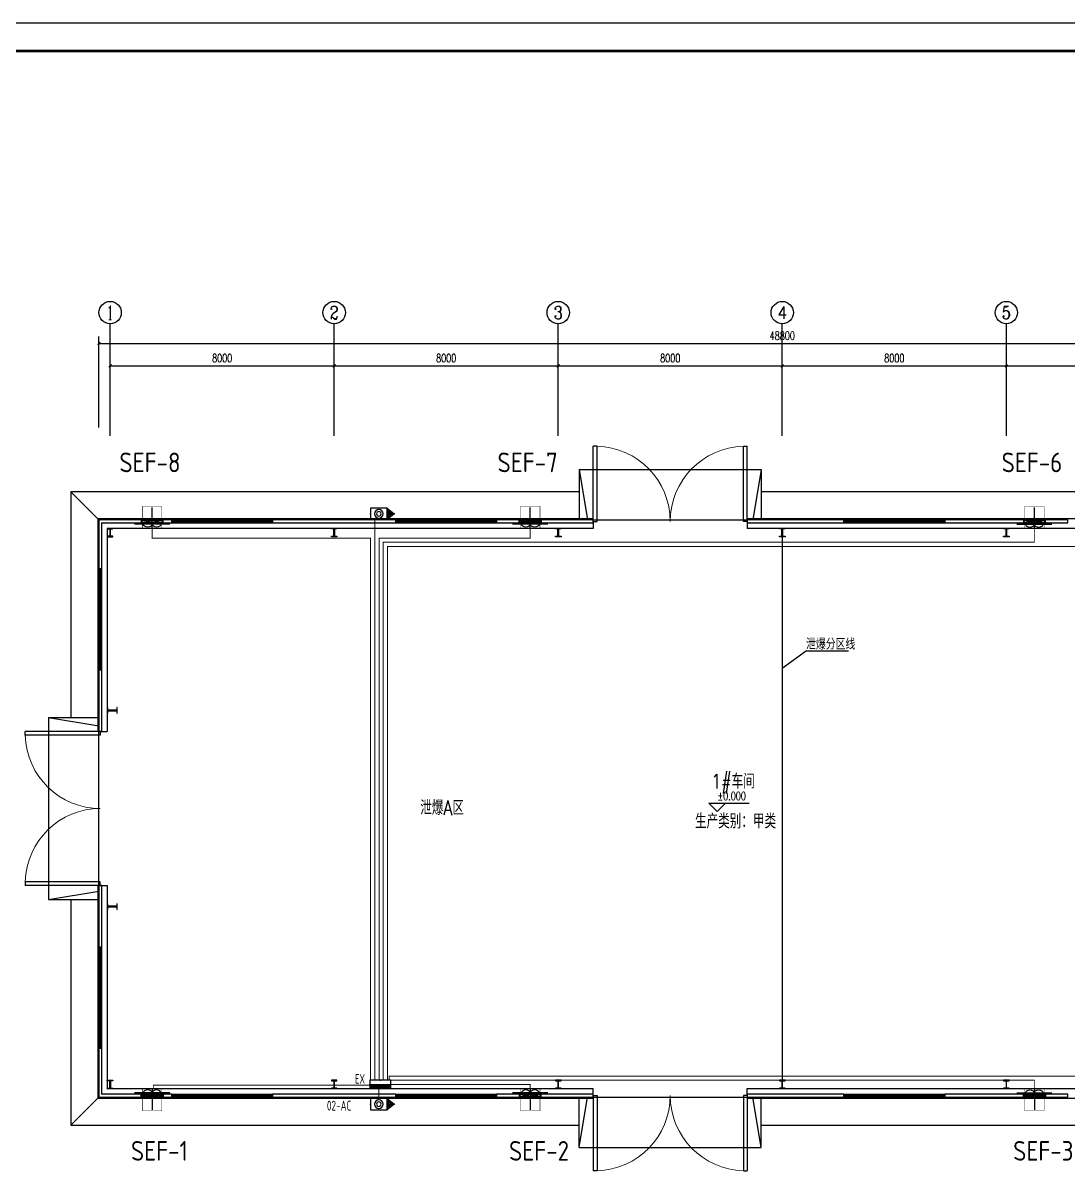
# Model space of a CAD drawing. Extents: x 1234595 to 2088511, y -80443 to 75292.
# Drawn here: x 1815656 to 1852965, y -42353 to -1201 of the extents above; entities that cross this region are included whole.
import ezdxf
from ezdxf.enums import TextEntityAlignment as Align

# ---------------------------------------------------------------- set-up
doc = ezdxf.new("R2010")
doc.units = 0
doc.header["$LTSCALE"] = 1000
doc.header["$MEASUREMENT"] = 0
doc.linetypes.add('CENTER2', pattern=[1.125, 0.75, -0.125, 0.125, -0.125])
doc.layers.get('0').update_dxf_attribs({"linetype": 'CONTINUOUS'})
doc.layers.get('Defpoints').update_dxf_attribs({"linetype": 'CONTINUOUS'})
for name, color, linetype in [('AXIS_TEXT', 7, 'CONTINUOUS'), ('DUCT-排烟中心线', 5, 'CENTER2'), ('DUCT-排烟管', 2, 'CONTINUOUS'), ('EQUIP-照明', 3, 'CONTINUOUS'), ('EQUIP-箱柜', 3, 'CONTINUOUS'), ('PUB_TITLE', 4, 'CONTINUOUS'), ('TH_TEXT', 7, 'CONTINUOUS'), ('WIRE-照明', 1, 'CONTINUOUS'), ('建筑底图', 251, 'CONTINUOUS'), ('电气文字', 7, 'CONTINUOUS')]:
    doc.layers.add(name, color=color, linetype=linetype)
doc.styles.add('_HZTXT', font='txt.shx', dxfattribs={"width": 0.8, "bigfont": 'HZTXT.shx'})
doc.styles.add('_TCH_AXIS', font='COMPLEX', dxfattribs={"bigfont": 'GBCBIG'})
doc.styles.add('_TCH_DIM', font='SIMPLEX', dxfattribs={"bigfont": 'GBCBIG'})
doc.styles.add('_TCH_DIM_T3', font='SIMPLEX', dxfattribs={"width": 0.705882, "bigfont": 'GBCBIG'})
doc.styles.add('_TEL_DIM', font='SIMPLEX', dxfattribs={"width": 0.8, "height": 3.5, "bigfont": 'HZTXT'})
doc.styles.add('COMPLEX', font='COMPLEX')
doc.styles.add('SCEI', font='sceie.shx', dxfattribs={"width": 0.75, "bigfont": 'sceic.shx'})
doc.styles.add('sceie', font='sceie.shx', dxfattribs={"width": 0.7, "bigfont": 'sceic.shx'})
doc.styles.get("Standard").update_dxf_attribs({"font": 'GBENOR', "bigfont": 'GBCBIG'})
doc.dimstyles.new('_TCH_ARCH&&100', dxfattribs={"dimtxt": 297.5, "dimasz": 100, "dimexe": 250, "dimexo": 300, "dimgap": 126.25, "dimtad": 1, "dimdec": 0, "dimzin": 0, "dimdsep": 46, "dimtxsty": '_TCH_DIM_T3', "dimblk": 'ARCHTICK', "dimcen": 0.09, "dimclrt": 7, "dimazin": 2, "dimtfac": 1, "dimtdec": 0, "dimtix": 1, "dimtmove": 2, "dimatfit": 3, "dimfxl": 0, "dimtolj": 1, "dimtzin": 0, "dimarcsym": 0})

# ---------------------------------------------------------------- blocks, each defined once
blk = doc.blocks.new('SEF-550')
at = {"color": 2}
blk.add_line((-150, 630, -5400), (-150, -630, -5400), dxfattribs=at)
at = {"color": 2, "const_width": 20, "elevation": -2700}
blk.add_lwpolyline([(-300, 350), (-300, -350)], dxfattribs=at)
for centre in [(-150, 158, -2700), (-150, -157, -2700)]:
    blk.add_ellipse(centre, major_axis=(0, -158), ratio=0.68873)
at = {"layer": 'DUCT-排烟中心线'}
blk.add_line((0, 0), (-790, 0), dxfattribs=at)
at = {"layer": 'DUCT-排烟管', "const_width": 15}
for points in [[(0, 350), (-790, 350)], [(-790, 350), (-790, -350)], [(0, -350), (0, 350)], [(-790, -350), (0, -350)]]:
    blk.add_lwpolyline(points, dxfattribs=at)
blk = doc.blocks.new('*X52')
at = {"color": 0}
for p, q in [((-250, 33), (-183, 100)), ((-250, 68), (-218, 100)), ((-247, 0), (-147, 100)), ((-212, 0), (-112, 100)), ((-177, 0), (-77, 100)), ((-141, 0), (-41, 100)), ((-106, 0), (-6, 100)), ((-71, 0), (29, 100)), ((-35, 0), (65, 100)), ((0, 0), (100, 100)), ((35, 0), (135, 100)), ((71, 0), (171, 100)), ((106, 0), (206, 100)), ((141, 0), (241, 100)), ((177, 0), (250, 73)), ((212, 0), (250, 38)), ((247, 0), (250, 3))]:
    blk.add_line(p, q, dxfattribs=at)
blk = doc.blocks.new('$equip$00002929')
for p, q in [((-0.75, 0.6), (-0.75, 0)), ((0.75, 0.6), (-0.75, 0.6)), ((-0.75, 0.3), (0.75, 0.3)), ((-0.75, 0), (0.75, 0)), ((0.75, 0), (0.75, 0.6))]:
    blk.add_line(p, q)
for points, const_width in [([(-0.75, 0.15), (0.75, 0.15)], 0.3), ([(-0.75, 0.6), (-0.75, 0), (0.75, 0), (0.75, 0.6), (-0.75, 0.6), (-0.75, 0)], 0.04)]:
    blk.add_lwpolyline(points, dxfattribs=dict(const_width=const_width))
for p in [(-0.75, 0.3), (0, 0.6), (0, 0), (0.75, 0.3)]:
    blk.add_point(p)
at = {"xscale": 0.00300000000061118, "yscale": 0.00300000000061118, "zscale": 0.00300000000061118}
blk.add_blockref('*X52', (0, 0), dxfattribs=at)
at = {"color": 7, "style": '_TEL_DIM', "flags": 1}
for tag in ['A', 'REMARK']:
    blk.add_attdef(tag, text='', height=0.00002, dxfattribs=at).set_placement((0, 0), align=Align.MIDDLE_CENTER)
blk = doc.blocks.new('*X49')
at = {"color": 0}
for p, q in [((23.61, 4.52), (23.72, 4.62)), ((23.85, 4.22), (24.25, 4.62)), ((24.08, 3.93), (24.78, 4.62)), ((24.32, 3.64), (25.31, 4.62)), ((24.55, 3.34), (25.84, 4.62)), ((24.79, 3.05), (26.37, 4.62)), ((25.03, 2.75), (26.9, 4.62)), ((25.26, 2.46), (27.43, 4.62)), ((25.5, 2.16), (25.81, 2.47))]:
    blk.add_line(p, q, dxfattribs=at)
blk = doc.blocks.new('$equip_U$00000072(DK-WAIX2)')
at = {"linetype": 'Continuous'}
for p, q in [((0, 1.7), (-0.4, 1.2)), ((0.4, 1.2), (0, 1.7)), ((-0.4, 0), (-0.4, 1.2)), ((-0.4, 1.2), (0.4, 1.2)), ((0.4, 1.2), (0.4, 0)), ((0.4, 0), (-0.4, 0))]:
    blk.add_line(p, q, dxfattribs=at)
for radius in [0.307, 0.16]:
    blk.add_circle((0.001, 0.597), radius, dxfattribs=at)
for p in [(0, 1.7), (-0.4, 0.6), (0, 0), (0.4, 0.6)]:
    blk.add_point(p)
at = {"linetype": 'Continuous', "xscale": 0.2, "yscale": 0.2, "zscale": 0.2, "rotation": 180}
blk.add_blockref('*X49', (5.106, 2.125), dxfattribs=at)
at = {"color": 7, "style": '_TEL_DIM', "flags": 1}
for tag in ['A', 'REMARK']:
    blk.add_attdef(tag, text='', height=0.00002, dxfattribs=at).set_placement((0, 0), align=Align.MIDDLE_CENTER)
blk = doc.blocks.new('$equip_U$00000072(WIN-01803291107)')
at = {"ltscale": 100}
blk.add_point((0.001, -0.597), dxfattribs=at)
at = {"xscale": -1}
blk.add_blockref('$equip_U$00000072(DK-WAIX2)', (0.001, -0.597), dxfattribs=at)
at = {"color": 7, "style": '_TEL_DIM', "flags": 1}
for tag in ['A', 'REMARK']:
    blk.add_attdef(tag, text='', height=0.00002, dxfattribs=at).set_placement((0, 0), align=Align.MIDDLE_CENTER)
blk = doc.blocks.new('$DorLib2D$00000002')
for p, q in [((-0.5, 0), (-0.5, 0.4875)), ((-0.475, 0.4875), (-0.5, 0.4875)), ((-0.475, 0), (-0.475, 0.4875)), ((0.475, 0), (0.475, 0.4875)), ((0.475, 0.4875), (0.5, 0.4875)), ((0.5, 0), (0.5, 0.4875)), ((-0.5, 0), (-0.475, 0)), ((0.5, 0), (0.475, 0))]:
    blk.add_line(p, q)
at = {"lineweight": 13}
for centre, start, end in [((-0.4875, 0), 0, 88.53072), ((0.4875, 0), 91.46928, 180)]:
    blk.add_arc(centre, 0.4875, start, end, dxfattribs=at)
blk = doc.blocks.new('$TCHSYS$WIN2D')
for p, q in [((-0.5, 0.5), (0.5, 0.5)), ((-0.5, 0.5), (-0.5, -0.5)), ((0.5, 0.5), (0.5, -0.5)), ((0.5, 0.167), (-0.5, 0.167)), ((0.5, -0.167), (-0.5, -0.167)), ((-0.5, -0.5), (0.5, -0.5))]:
    blk.add_line(p, q)
blk = doc.blocks.new('_ArchTick')
at = {"color": 0, "linetype": 'ByBlock', "const_width": 0.4}
blk.add_lwpolyline([(-0.5, -0.5), (0.5, 0.5)], dxfattribs=at)
blk = doc.blocks.new('*D203')
at = {"layer": 'Defpoints', "color": 0, "transparency": 16777216}
for p in [(1826765, -13437), (1818765, -15937), (1826765, -15937)]:
    blk.add_point(p, dxfattribs=at)
at = {"layer": '建筑底图', "color": 0, "lineweight": -2, "transparency": 16777216}
for p, q in [((1818765, -15637), (1818765, -13187)), ((1818765, -13437), (1826765, -13437)), ((1826765, -15637), (1826765, -13187))]:
    blk.add_line(p, q, dxfattribs=at)
at = {"layer": '建筑底图', "color": 0, "lineweight": -2, "transparency": 16777216, "xscale": 100, "yscale": 100, "zscale": 100, "rotation": 180}
blk.add_blockref('_ArchTick', (1818765, -13437), dxfattribs=at)
at = {"layer": '建筑底图', "color": 0, "lineweight": -2, "transparency": 16777216, "xscale": 100, "yscale": 100, "zscale": 100}
blk.add_blockref('_ArchTick', (1826765, -13437), dxfattribs=at)
at = {"layer": '建筑底图', "color": 7, "transparency": 16777216, "insert": (1822765, -13162), "char_height": 297.5, "attachment_point": 5, "style": '_TCH_DIM_T3'}
blk.add_mtext('\\A1;8000', dxfattribs=at)
blk = doc.blocks.new('*D204')
at = {"layer": 'Defpoints', "color": 0, "transparency": 16777216}
for p in [(1834765, -13437), (1826765, -15937), (1834765, -15937)]:
    blk.add_point(p, dxfattribs=at)
at = {"layer": '建筑底图', "color": 0, "lineweight": -2, "transparency": 16777216}
for p, q in [((1826765, -15637), (1826765, -13187)), ((1826765, -13437), (1834765, -13437)), ((1834765, -15637), (1834765, -13187))]:
    blk.add_line(p, q, dxfattribs=at)
at = {"layer": '建筑底图', "color": 0, "lineweight": -2, "transparency": 16777216, "xscale": 100, "yscale": 100, "zscale": 100, "rotation": 180}
blk.add_blockref('_ArchTick', (1826765, -13437), dxfattribs=at)
at = {"layer": '建筑底图', "color": 0, "lineweight": -2, "transparency": 16777216, "xscale": 100, "yscale": 100, "zscale": 100}
blk.add_blockref('_ArchTick', (1834765, -13437), dxfattribs=at)
at = {"layer": '建筑底图', "color": 7, "transparency": 16777216, "insert": (1830765, -13162), "char_height": 297.5, "attachment_point": 5, "style": '_TCH_DIM_T3'}
blk.add_mtext('\\A1;8000', dxfattribs=at)
blk = doc.blocks.new('*D205')
at = {"layer": 'Defpoints', "color": 0, "transparency": 16777216}
for p in [(1842765, -13437), (1834765, -15937), (1842765, -15937)]:
    blk.add_point(p, dxfattribs=at)
at = {"layer": '建筑底图', "color": 0, "lineweight": -2, "transparency": 16777216}
for p, q in [((1834765, -15637), (1834765, -13187)), ((1834765, -13437), (1842765, -13437)), ((1842765, -15637), (1842765, -13187))]:
    blk.add_line(p, q, dxfattribs=at)
at = {"layer": '建筑底图', "color": 0, "lineweight": -2, "transparency": 16777216, "xscale": 100, "yscale": 100, "zscale": 100, "rotation": 180}
blk.add_blockref('_ArchTick', (1834765, -13437), dxfattribs=at)
at = {"layer": '建筑底图', "color": 0, "lineweight": -2, "transparency": 16777216, "xscale": 100, "yscale": 100, "zscale": 100}
blk.add_blockref('_ArchTick', (1842765, -13437), dxfattribs=at)
at = {"layer": '建筑底图', "color": 7, "transparency": 16777216, "insert": (1838765, -13162), "char_height": 297.5, "attachment_point": 5, "style": '_TCH_DIM_T3'}
blk.add_mtext('\\A1;8000', dxfattribs=at)
blk = doc.blocks.new('*D206')
at = {"layer": 'Defpoints', "color": 0, "transparency": 16777216}
for p in [(1850765, -13437), (1842765, -15937), (1850765, -15937)]:
    blk.add_point(p, dxfattribs=at)
at = {"layer": '建筑底图', "color": 0, "lineweight": -2, "transparency": 16777216}
for p, q in [((1842765, -15637), (1842765, -13187)), ((1842765, -13437), (1850765, -13437)), ((1850765, -15637), (1850765, -13187))]:
    blk.add_line(p, q, dxfattribs=at)
at = {"layer": '建筑底图', "color": 0, "lineweight": -2, "transparency": 16777216, "xscale": 100, "yscale": 100, "zscale": 100, "rotation": 180}
blk.add_blockref('_ArchTick', (1842765, -13437), dxfattribs=at)
at = {"layer": '建筑底图', "color": 0, "lineweight": -2, "transparency": 16777216, "xscale": 100, "yscale": 100, "zscale": 100}
blk.add_blockref('_ArchTick', (1850765, -13437), dxfattribs=at)
at = {"layer": '建筑底图', "color": 7, "transparency": 16777216, "insert": (1846765, -13162), "char_height": 297.5, "attachment_point": 5, "style": '_TCH_DIM_T3'}
blk.add_mtext('\\A1;8000', dxfattribs=at)
blk = doc.blocks.new('*D207')
at = {"layer": 'Defpoints', "color": 0, "transparency": 16777216}
for p in [(1858765, -13437), (1850765, -15937), (1858765, -15937)]:
    blk.add_point(p, dxfattribs=at)
at = {"layer": '建筑底图', "color": 0, "lineweight": -2, "transparency": 16777216}
for p, q in [((1850765, -15637), (1850765, -13187)), ((1850765, -13437), (1858765, -13437)), ((1858765, -15637), (1858765, -13187))]:
    blk.add_line(p, q, dxfattribs=at)
at = {"layer": '建筑底图', "color": 0, "lineweight": -2, "transparency": 16777216, "xscale": 100, "yscale": 100, "zscale": 100, "rotation": 180}
blk.add_blockref('_ArchTick', (1850765, -13437), dxfattribs=at)
at = {"layer": '建筑底图', "color": 0, "lineweight": -2, "transparency": 16777216, "xscale": 100, "yscale": 100, "zscale": 100}
blk.add_blockref('_ArchTick', (1858765, -13437), dxfattribs=at)
at = {"layer": '建筑底图', "color": 7, "transparency": 16777216, "insert": (1854765, -13162), "char_height": 297.5, "attachment_point": 5, "style": '_TCH_DIM_T3'}
blk.add_mtext('\\A1;8000', dxfattribs=at)
blk = doc.blocks.new('*D209')
at = {"layer": 'Defpoints', "color": 0, "transparency": 16777216}
for p in [(1867165, -12637), (1818365, -15937), (1867165, -15937)]:
    blk.add_point(p, dxfattribs=at)
at = {"layer": '建筑底图', "color": 0, "lineweight": -2, "transparency": 16777216}
for p, q in [((1818365, -15637), (1818365, -12387)), ((1818365, -12637), (1867165, -12637)), ((1867165, -15637), (1867165, -12387))]:
    blk.add_line(p, q, dxfattribs=at)
at = {"layer": '建筑底图', "color": 0, "lineweight": -2, "transparency": 16777216, "xscale": 100, "yscale": 100, "zscale": 100, "rotation": 180}
blk.add_blockref('_ArchTick', (1818365, -12637), dxfattribs=at)
at = {"layer": '建筑底图', "color": 0, "lineweight": -2, "transparency": 16777216, "xscale": 100, "yscale": 100, "zscale": 100}
blk.add_blockref('_ArchTick', (1867165, -12637), dxfattribs=at)
at = {"layer": '建筑底图', "color": 7, "transparency": 16777216, "insert": (1842765, -12362), "char_height": 297.5, "attachment_point": 5, "style": '_TCH_DIM_T3'}
blk.add_mtext('\\A1;48800', dxfattribs=at)
blk = doc.blocks.new('_AXISO')
blk.add_circle((0, 0), 0.5)
at = {"layer": 'AXIS_TEXT', "style": 'COMPLEX', "width": 1.041667}
blk.add_attdef('A', text='', height=0.56, dxfattribs=at).set_placement((-0.25, -0.28), (0.25, -0.28), align=Align.FIT)

msp = doc.modelspace()

# ---------------------------------------------------------------- hatches: boundary and pattern name
at = {"layer": '建筑底图'}
for points in [[(1818364.6, -18936.9), (1818364.6, -20686.9), (1818394.6, -20656.9), (1818394.6, -18966.9)], [(1820964.6, -18936.9), (1818364.6, -18936.9), (1818394.6, -18966.9), (1820934.6, -18966.9)], [(1818464.6, -20686.9), (1818464.6, -19036.9), (1818434.6, -19006.9), (1818434.6, -20656.9)], [(1818464.6, -19036.9), (1820964.6, -19036.9), (1820934.6, -19006.9), (1818434.6, -19006.9)], [(1818754.6, -19520.9), (1818664.6, -19520.9), (1818664.6, -19536.9), (1818864.6, -19536.9), (1818864.6, -19520.9), (1818774.6, -19520.9), (1818774.6, -19252.9), (1818864.6, -19252.9), (1818864.6, -19236.9), (1818664.6, -19236.9), (1818664.6, -19252.9), (1818754.6, -19252.9)], [(1820964.6, -19036.9), (1820964.6, -18936.9), (1820934.6, -18966.9), (1820934.6, -19006.9)], [(1828964.6, -18936.9), (1824564.6, -18936.9), (1824594.6, -18966.9), (1828934.6, -18966.9)], [(1824564.6, -18936.9), (1824564.6, -19036.9), (1824594.6, -19006.9), (1824594.6, -18966.9)], [(1824564.6, -19036.9), (1828964.6, -19036.9), (1828934.6, -19006.9), (1824594.6, -19006.9)], [(1826774.6, -19520.9), (1826864.6, -19520.9), (1826864.6, -19536.9), (1826664.6, -19536.9), (1826664.6, -19520.9), (1826754.6, -19520.9), (1826754.6, -19252.9), (1826664.6, -19252.9), (1826664.6, -19236.9), (1826864.6, -19236.9), (1826864.6, -19252.9), (1826774.6, -19252.9)], [(1828964.6, -19036.9), (1828964.6, -18936.9), (1828934.6, -18966.9), (1828934.6, -19006.9)], [(1836014.6, -18936.9), (1832564.6, -18936.9), (1832594.6, -18966.9), (1835984.6, -18966.9)], [(1832564.6, -18936.9), (1832564.6, -19036.9), (1832594.6, -19006.9), (1832594.6, -18966.9)], [(1832564.6, -19036.9), (1836014.6, -19036.9), (1835984.6, -19006.9), (1832594.6, -19006.9)], [(1834774.6, -19520.9), (1834864.6, -19520.9), (1834864.6, -19536.9), (1834664.6, -19536.9), (1834664.6, -19520.9), (1834754.6, -19520.9), (1834754.6, -19252.9), (1834664.6, -19252.9), (1834664.6, -19236.9), (1834864.6, -19236.9), (1834864.6, -19252.9), (1834774.6, -19252.9)], [(1836014.6, -19036.9), (1836014.6, -18936.9), (1835984.6, -18966.9), (1835984.6, -19006.9)], [(1844964.6, -18936.9), (1841514.6, -18936.9), (1841544.6, -18966.9), (1844934.6, -18966.9)], [(1841514.6, -18936.9), (1841514.6, -19036.9), (1841544.6, -19006.9), (1841544.6, -18966.9)], [(1841514.6, -19036.9), (1844964.6, -19036.9), (1844934.6, -19006.9), (1841544.6, -19006.9)], [(1842774.6, -19520.9), (1842864.6, -19520.9), (1842864.6, -19536.9), (1842664.6, -19536.9), (1842664.6, -19520.9), (1842754.6, -19520.9), (1842754.6, -19252.9), (1842664.6, -19252.9), (1842664.6, -19236.9), (1842864.6, -19236.9), (1842864.6, -19252.9), (1842774.6, -19252.9)], [(1844964.6, -19036.9), (1844964.6, -18936.9), (1844934.6, -18966.9), (1844934.6, -19006.9)], [(1852964.6, -18936.9), (1848564.6, -18936.9), (1848594.6, -18966.9), (1852934.6, -18966.9)], [(1848564.6, -18936.9), (1848564.6, -19036.9), (1848594.6, -19006.9), (1848594.6, -18966.9)], [(1848564.6, -19036.9), (1852964.6, -19036.9), (1852934.6, -19006.9), (1848594.6, -19006.9)], [(1850774.6, -19520.9), (1850864.6, -19520.9), (1850864.6, -19536.9), (1850664.6, -19536.9), (1850664.6, -19520.9), (1850754.6, -19520.9), (1850754.6, -19252.9), (1850664.6, -19252.9), (1850664.6, -19236.9), (1850864.6, -19236.9), (1850864.6, -19252.9), (1850774.6, -19252.9)], [(1852964.6, -19036.9), (1852964.6, -18936.9), (1852934.6, -18966.9), (1852934.6, -19006.9)], [(1818364.6, -20686.9), (1818464.6, -20686.9), (1818434.6, -20656.9), (1818394.6, -20656.9)], [(1818464.6, -24286.9), (1818364.6, -24286.9), (1818394.6, -24316.9), (1818434.6, -24316.9)], [(1818364.6, -24286.9), (1818364.6, -26486.9), (1818394.6, -26456.9), (1818394.6, -24316.9)], [(1818464.6, -26486.9), (1818464.6, -24286.9), (1818434.6, -24316.9), (1818434.6, -26456.9)], [(1818680.6, -25726.9), (1818680.6, -25636.9), (1818664.6, -25636.9), (1818664.6, -25836.9), (1818680.6, -25836.9), (1818680.6, -25746.9), (1818998.6, -25746.9), (1818998.6, -25836.9), (1819014.6, -25836.9), (1819014.6, -25636.9), (1818998.6, -25636.9), (1818998.6, -25726.9)], [(1818364.6, -26486.9), (1818464.6, -26486.9), (1818434.6, -26456.9), (1818394.6, -26456.9)], [(1818464.6, -31986.9), (1818364.6, -31986.9), (1818394.6, -32016.9), (1818434.6, -32016.9)], [(1818364.6, -31986.9), (1818364.6, -34186.9), (1818394.6, -34156.9), (1818394.6, -32016.9)], [(1818464.6, -34186.9), (1818464.6, -31986.9), (1818434.6, -32016.9), (1818434.6, -34156.9)], [(1818680.6, -32726.9), (1818680.6, -32636.9), (1818664.6, -32636.9), (1818664.6, -32836.9), (1818680.6, -32836.9), (1818680.6, -32746.9), (1818998.6, -32746.9), (1818998.6, -32836.9), (1819014.6, -32836.9), (1819014.6, -32636.9), (1818998.6, -32636.9), (1818998.6, -32726.9)], [(1818364.6, -34186.9), (1818464.6, -34186.9), (1818434.6, -34156.9), (1818394.6, -34156.9)], [(1818464.6, -37786.9), (1818364.6, -37786.9), (1818394.6, -37816.9), (1818434.6, -37816.9)], [(1818364.6, -37786.9), (1818364.6, -39536.9), (1818394.6, -39506.9), (1818394.6, -37816.9)], [(1818464.6, -39436.9), (1818464.6, -37786.9), (1818434.6, -37816.9), (1818434.6, -39466.9)], [(1818754.6, -38952.9), (1818664.6, -38952.9), (1818664.6, -38936.9), (1818864.6, -38936.9), (1818864.6, -38952.9), (1818774.6, -38952.9), (1818774.6, -39220.9), (1818864.6, -39220.9), (1818864.6, -39236.9), (1818664.6, -39236.9), (1818664.6, -39220.9), (1818754.6, -39220.9)], [(1826774.6, -38952.9), (1826864.6, -38952.9), (1826864.6, -38936.9), (1826664.6, -38936.9), (1826664.6, -38952.9), (1826754.6, -38952.9), (1826754.6, -39220.9), (1826664.6, -39220.9), (1826664.6, -39236.9), (1826864.6, -39236.9), (1826864.6, -39220.9), (1826774.6, -39220.9)], [(1834774.6, -38952.9), (1834864.6, -38952.9), (1834864.6, -38936.9), (1834664.6, -38936.9), (1834664.6, -38952.9), (1834754.6, -38952.9), (1834754.6, -39220.9), (1834664.6, -39220.9), (1834664.6, -39236.9), (1834864.6, -39236.9), (1834864.6, -39220.9), (1834774.6, -39220.9)], [(1842774.6, -38952.9), (1842864.6, -38952.9), (1842864.6, -38936.9), (1842664.6, -38936.9), (1842664.6, -38952.9), (1842754.6, -38952.9), (1842754.6, -39220.9), (1842664.6, -39220.9), (1842664.6, -39236.9), (1842864.6, -39236.9), (1842864.6, -39220.9), (1842774.6, -39220.9)], [(1850774.6, -38952.9), (1850864.6, -38952.9), (1850864.6, -38936.9), (1850664.6, -38936.9), (1850664.6, -38952.9), (1850754.6, -38952.9), (1850754.6, -39220.9), (1850664.6, -39220.9), (1850664.6, -39236.9), (1850864.6, -39236.9), (1850864.6, -39220.9), (1850774.6, -39220.9)], [(1820964.6, -39436.9), (1818464.6, -39436.9), (1818434.6, -39466.9), (1820934.6, -39466.9)], [(1820964.6, -39536.9), (1820964.6, -39436.9), (1820934.6, -39466.9), (1820934.6, -39506.9)], [(1828964.6, -39436.9), (1824564.6, -39436.9), (1824594.6, -39466.9), (1828934.6, -39466.9)], [(1824564.6, -39436.9), (1824564.6, -39536.9), (1824594.6, -39506.9), (1824594.6, -39466.9)], [(1828964.6, -39536.9), (1828964.6, -39436.9), (1828934.6, -39466.9), (1828934.6, -39506.9)], [(1836014.6, -39436.9), (1832564.6, -39436.9), (1832594.6, -39466.9), (1835984.6, -39466.9)], [(1832564.6, -39436.9), (1832564.6, -39536.9), (1832594.6, -39506.9), (1832594.6, -39466.9)], [(1836014.6, -39536.9), (1836014.6, -39436.9), (1835984.6, -39466.9), (1835984.6, -39506.9)], [(1844964.6, -39436.9), (1841514.6, -39436.9), (1841544.6, -39466.9), (1844934.6, -39466.9)], [(1841514.6, -39436.9), (1841514.6, -39536.9), (1841544.6, -39506.9), (1841544.6, -39466.9)], [(1844964.6, -39536.9), (1844964.6, -39436.9), (1844934.6, -39466.9), (1844934.6, -39506.9)], [(1852964.6, -39436.9), (1848564.6, -39436.9), (1848594.6, -39466.9), (1852934.6, -39466.9)], [(1848564.6, -39436.9), (1848564.6, -39536.9), (1848594.6, -39506.9), (1848594.6, -39466.9)], [(1852964.6, -39536.9), (1852964.6, -39436.9), (1852934.6, -39466.9), (1852934.6, -39506.9)], [(1818364.6, -39536.9), (1820964.6, -39536.9), (1820934.6, -39506.9), (1818394.6, -39506.9)], [(1824564.6, -39536.9), (1828964.6, -39536.9), (1828934.6, -39506.9), (1824594.6, -39506.9)], [(1832564.6, -39536.9), (1836014.6, -39536.9), (1835984.6, -39506.9), (1832594.6, -39506.9)], [(1841514.6, -39536.9), (1844964.6, -39536.9), (1844934.6, -39506.9), (1841544.6, -39506.9)], [(1848564.6, -39536.9), (1852964.6, -39536.9), (1852934.6, -39506.9), (1848594.6, -39506.9)]]:
    msp.add_hatch(color=256, dxfattribs=at).paths.add_polyline_path(points)

# ---------------------------------------------------------------- linework, layer by layer
at = {"layer": 'PUB_TITLE', "color": 4}
msp.add_lwpolyline([(1800203.7, -60600.6), (1884303.7, -60600.6), (1884303.7, -1200.6), (1800203.7, -1200.6)], close=True, dxfattribs=at)
at = {"layer": 'PUB_TITLE', "color": 4, "const_width": 100}
msp.add_lwpolyline([(1802703.7, -59600.6), (1883303.7, -59600.6), (1883303.7, -2200.6), (1802703.7, -2200.6)], close=True, dxfattribs=at)
at = {"layer": 'WIRE-照明', "color": 5, "linetype": 'Continuous', "const_width": 35}
for points in [[(1828215.6, -38936.9), (1828215.6, -18918.1)], [(1828362, -39588.7), (1828359.8, -39236.9)]]:
    msp.add_lwpolyline(points, dxfattribs=at)
at = {"layer": 'WIRE-照明', "color": 2, "const_width": 35}
for points in [[(1828065.6, -38936.9), (1828065.6, -19585.4), (1820264.6, -19585.4), (1820264.6, -19236.9)], [(1828365.6, -38936.9), (1828365.6, -19585.4), (1833764.6, -19585.4), (1833764.6, -19236.9)], [(1828515.6, -38936.9), (1828515.6, -19735.4), (1851764.6, -19735.4), (1851764.6, -19236.9)], [(1828665.6, -38936.9), (1828665.6, -19885.4), (1865264.6, -19885.4), (1865264.6, -19236.9)], [(1820307.7, -39236.9), (1820307.7, -39110.7), (1828037.9, -39110.7)], [(1828730.3, -38936.9), (1828730.3, -38786.9), (1865264.6, -38786.9), (1865264.6, -39236.9)], [(1835031.4, -38936.9), (1828787.9, -38936.9)], [(1828787.9, -39086.9), (1833765.8, -39086.9), (1833765.8, -39236.9)], [(1851764.6, -39236.9), (1851764.6, -38936.9), (1835031.4, -38936.9)]]:
    msp.add_lwpolyline(points, dxfattribs=at)
at = {"layer": '建筑底图'}
for p, q in [((1818764.6, -15936.9), (1818764.6, -11936.9)), ((1826764.6, -15936.9), (1826764.6, -11936.9)), ((1834764.6, -15936.9), (1834764.6, -11936.9)), ((1842764.6, -15936.9), (1842764.6, -11936.9)), ((1850764.6, -15936.9), (1850764.6, -11936.9)), ((1835514.6, -17136.9), (1842014.6, -17136.9)), ((1835514.6, -17136.9), (1835814.6, -18936.9)), ((1835514.6, -17136.9), (1835514.6, -18936.9)), ((1842014.6, -17136.9), (1841714.6, -18936.9)), ((1842014.6, -17136.9), (1842014.6, -18936.9)), ((1818324.6, -18896.9), (1817364.6, -17936.9)), ((1836014.6, -18936.9), (1836014.6, -18896.9)), ((1841514.6, -18936.9), (1841514.6, -18896.9)), ((1818364.6, -18936.9), (1818364.6, -20686.9)), ((1820964.6, -18936.9), (1818364.6, -18936.9)), ((1818464.6, -20686.9), (1818464.6, -19036.9)), ((1818464.6, -19036.9), (1820964.6, -19036.9)), ((1820964.6, -19036.9), (1820964.6, -18936.9)), ((1828964.6, -18936.9), (1824564.6, -18936.9)), ((1824564.6, -18936.9), (1824564.6, -19036.9)), ((1824564.6, -19036.9), (1828964.6, -19036.9)), ((1828964.6, -19036.9), (1828964.6, -18936.9)), ((1836014.6, -18936.9), (1832564.6, -18936.9)), ((1832564.6, -18936.9), (1832564.6, -19036.9)), ((1832564.6, -19036.9), (1836014.6, -19036.9)), ((1836014.6, -18936.9), (1841514.6, -18936.9)), ((1836014.6, -19036.9), (1836014.6, -18936.9)), ((1836014.6, -19036.9), (1836014.6, -19236.9)), ((1844964.6, -18936.9), (1841514.6, -18936.9)), ((1841514.6, -18936.9), (1841514.6, -19036.9)), ((1841514.6, -19036.9), (1841514.6, -19236.9)), ((1841514.6, -19036.9), (1844964.6, -19036.9)), ((1844964.6, -19036.9), (1844964.6, -18936.9)), ((1852964.6, -18936.9), (1848564.6, -18936.9)), ((1848564.6, -18936.9), (1848564.6, -19036.9)), ((1848564.6, -19036.9), (1852964.6, -19036.9)), ((1852964.6, -19036.9), (1852964.6, -18936.9)), ((1818364.6, -20686.9), (1818464.6, -20686.9)), ((1843630.6, -23604), (1842764.6, -24233.9)), ((1843630.6, -23604), (1845134.2, -23604)), ((1818464.6, -24286.9), (1818364.6, -24286.9)), ((1818364.6, -24286.9), (1818364.6, -26486.9)), ((1818464.6, -26486.9), (1818464.6, -24286.9)), ((1816564.6, -25986.9), (1816564.6, -32486.9)), ((1816564.6, -25986.9), (1818364.6, -26286.9)), ((1816564.6, -25986.9), (1818364.6, -25986.9)), ((1818364.6, -26486.9), (1818324.6, -26486.9)), ((1818364.6, -31986.9), (1818364.6, -26486.9)), ((1818364.6, -26486.9), (1818464.6, -26486.9)), ((1818464.6, -26486.9), (1818664.6, -26486.9)), ((1840437.1, -29341.7), (1840137.1, -29041.7)), ((1840137.1, -29041.7), (1841587.1, -29041.7)), ((1840437.1, -29341.7), (1840737.1, -29041.7)), ((1818364.6, -31986.9), (1818324.6, -31986.9)), ((1818464.6, -31986.9), (1818364.6, -31986.9)), ((1818364.6, -31986.9), (1818364.6, -34186.9)), ((1818464.6, -31986.9), (1818664.6, -31986.9)), ((1818464.6, -34186.9), (1818464.6, -31986.9)), ((1816564.6, -32486.9), (1818364.6, -32186.9)), ((1816564.6, -32486.9), (1818364.6, -32486.9)), ((1818364.6, -34186.9), (1818464.6, -34186.9)), ((1818464.6, -37786.9), (1818364.6, -37786.9)), ((1818364.6, -37786.9), (1818364.6, -39536.9)), ((1818464.6, -39436.9), (1818464.6, -37786.9)), ((1820964.6, -39436.9), (1818464.6, -39436.9)), ((1820964.6, -39536.9), (1820964.6, -39436.9)), ((1828964.6, -39436.9), (1824564.6, -39436.9)), ((1824564.6, -39436.9), (1824564.6, -39536.9)), ((1828964.6, -39536.9), (1828964.6, -39436.9)), ((1836014.6, -39436.9), (1832564.6, -39436.9)), ((1832564.6, -39436.9), (1832564.6, -39536.9)), ((1836014.6, -39436.9), (1836014.6, -39236.9)), ((1836014.6, -39536.9), (1836014.6, -39436.9)), ((1841514.6, -39436.9), (1841514.6, -39236.9)), ((1844964.6, -39436.9), (1841514.6, -39436.9)), ((1841514.6, -39436.9), (1841514.6, -39536.9)), ((1844964.6, -39536.9), (1844964.6, -39436.9)), ((1852964.6, -39436.9), (1848564.6, -39436.9)), ((1848564.6, -39436.9), (1848564.6, -39536.9)), ((1852964.6, -39536.9), (1852964.6, -39436.9)), ((1818324.6, -39576.9), (1817364.6, -40536.9)), ((1818364.6, -39536.9), (1820964.6, -39536.9)), ((1824564.6, -39536.9), (1828964.6, -39536.9)), ((1832564.6, -39536.9), (1836014.6, -39536.9)), ((1835514.6, -41336.9), (1835814.6, -39536.9)), ((1835514.6, -41336.9), (1835514.6, -39536.9)), ((1836014.6, -39536.9), (1836014.6, -39576.9)), ((1836014.6, -39536.9), (1841514.6, -39536.9)), ((1841514.6, -39536.9), (1841514.6, -39576.9)), ((1841514.6, -39536.9), (1844964.6, -39536.9)), ((1842014.6, -41336.9), (1841714.6, -39536.9)), ((1842014.6, -41336.9), (1842014.6, -39536.9)), ((1848564.6, -39536.9), (1852964.6, -39536.9)), ((1835514.6, -41336.9), (1842014.6, -41336.9))]:
    msp.add_line(p, q, dxfattribs=at)
for points in [[(1835514.6, -17936.9), (1817364.6, -17936.9), (1817364.6, -25986.9)], [(1868164.6, -25986.9), (1868164.6, -17936.9), (1842014.6, -17936.9)], [(1836014.6, -18896.9), (1818324.6, -18896.9), (1818324.6, -26486.9)], [(1867204.6, -26486.9), (1867204.6, -18896.9), (1841514.6, -18896.9)], [(1836014.6, -19236.9), (1818664.6, -19236.9), (1818664.6, -26486.9)], [(1819872.1, -19036.9), (1820657.1, -19036.9), (1820657.1, -18936.9), (1819872.1, -18936.9), (1819872.1, -19036.9)], [(1834157.1, -19036.9), (1833372.1, -19036.9), (1833372.1, -18936.9), (1834157.1, -18936.9), (1834157.1, -19036.9)], [(1866864.6, -26486.9), (1866864.6, -19236.9), (1841514.6, -19236.9)], [(1851372.1, -19036.9), (1852157.1, -19036.9), (1852157.1, -18936.9), (1851372.1, -18936.9), (1851372.1, -19036.9)], [(1842764.6, -19536.9), (1842764.6, -38936.9)], [(1818324.6, -31986.9), (1818324.6, -39576.9), (1836014.6, -39576.9)], [(1818664.6, -31986.9), (1818664.6, -39236.9), (1836014.6, -39236.9)], [(1841514.6, -39236.9), (1866864.6, -39236.9), (1866864.6, -31986.9)], [(1841514.6, -39576.9), (1867204.6, -39576.9), (1867204.6, -31986.9)], [(1817364.6, -32486.9), (1817364.6, -40536.9), (1835514.6, -40536.9)], [(1842014.6, -40536.9), (1868164.6, -40536.9), (1868164.6, -32486.9)], [(1819872.1, -39436.9), (1820657.1, -39436.9), (1820657.1, -39536.9), (1819872.1, -39536.9), (1819872.1, -39436.9)], [(1834157.1, -39436.9), (1833372.1, -39436.9), (1833372.1, -39536.9), (1834157.1, -39536.9), (1834157.1, -39436.9)], [(1851372.1, -39436.9), (1852157.1, -39436.9), (1852157.1, -39536.9), (1851372.1, -39536.9), (1851372.1, -39436.9)]]:
    msp.add_lwpolyline(points, dxfattribs=at)
for points in [[(1818864.6, -19236.9), (1818664.6, -19236.9), (1818664.6, -19252.9), (1818754.6, -19252.9), (1818754.6, -19520.9), (1818664.6, -19520.9), (1818664.6, -19536.9), (1818864.6, -19536.9), (1818864.6, -19520.9), (1818774.6, -19520.9), (1818774.6, -19252.9), (1818864.6, -19252.9)], [(1819887.1, -19021.9), (1820642.1, -19021.9), (1820642.1, -18951.9), (1819887.1, -18951.9)], [(1826664.6, -19236.9), (1826864.6, -19236.9), (1826864.6, -19252.9), (1826774.6, -19252.9), (1826774.6, -19520.9), (1826864.6, -19520.9), (1826864.6, -19536.9), (1826664.6, -19536.9), (1826664.6, -19520.9), (1826754.6, -19520.9), (1826754.6, -19252.9), (1826664.6, -19252.9)], [(1834142.1, -19021.9), (1833387.1, -19021.9), (1833387.1, -18951.9), (1834142.1, -18951.9)], [(1834664.6, -19236.9), (1834864.6, -19236.9), (1834864.6, -19252.9), (1834774.6, -19252.9), (1834774.6, -19520.9), (1834864.6, -19520.9), (1834864.6, -19536.9), (1834664.6, -19536.9), (1834664.6, -19520.9), (1834754.6, -19520.9), (1834754.6, -19252.9), (1834664.6, -19252.9)], [(1842664.6, -19236.9), (1842864.6, -19236.9), (1842864.6, -19252.9), (1842774.6, -19252.9), (1842774.6, -19520.9), (1842864.6, -19520.9), (1842864.6, -19536.9), (1842664.6, -19536.9), (1842664.6, -19520.9), (1842754.6, -19520.9), (1842754.6, -19252.9), (1842664.6, -19252.9)], [(1850664.6, -19236.9), (1850864.6, -19236.9), (1850864.6, -19252.9), (1850774.6, -19252.9), (1850774.6, -19520.9), (1850864.6, -19520.9), (1850864.6, -19536.9), (1850664.6, -19536.9), (1850664.6, -19520.9), (1850754.6, -19520.9), (1850754.6, -19252.9), (1850664.6, -19252.9)], [(1851387.1, -19021.9), (1852142.1, -19021.9), (1852142.1, -18951.9), (1851387.1, -18951.9)], [(1819014.6, -25836.9), (1819014.6, -25636.9), (1818998.6, -25636.9), (1818998.6, -25726.9), (1818680.6, -25726.9), (1818680.6, -25636.9), (1818664.6, -25636.9), (1818664.6, -25836.9), (1818680.6, -25836.9), (1818680.6, -25746.9), (1818998.6, -25746.9), (1818998.6, -25836.9)], [(1819014.6, -32836.9), (1819014.6, -32636.9), (1818998.6, -32636.9), (1818998.6, -32726.9), (1818680.6, -32726.9), (1818680.6, -32636.9), (1818664.6, -32636.9), (1818664.6, -32836.9), (1818680.6, -32836.9), (1818680.6, -32746.9), (1818998.6, -32746.9), (1818998.6, -32836.9)], [(1818864.6, -39236.9), (1818664.6, -39236.9), (1818664.6, -39220.9), (1818754.6, -39220.9), (1818754.6, -38952.9), (1818664.6, -38952.9), (1818664.6, -38936.9), (1818864.6, -38936.9), (1818864.6, -38952.9), (1818774.6, -38952.9), (1818774.6, -39220.9), (1818864.6, -39220.9)], [(1826664.6, -39236.9), (1826864.6, -39236.9), (1826864.6, -39220.9), (1826774.6, -39220.9), (1826774.6, -38952.9), (1826864.6, -38952.9), (1826864.6, -38936.9), (1826664.6, -38936.9), (1826664.6, -38952.9), (1826754.6, -38952.9), (1826754.6, -39220.9), (1826664.6, -39220.9)], [(1834664.6, -39236.9), (1834864.6, -39236.9), (1834864.6, -39220.9), (1834774.6, -39220.9), (1834774.6, -38952.9), (1834864.6, -38952.9), (1834864.6, -38936.9), (1834664.6, -38936.9), (1834664.6, -38952.9), (1834754.6, -38952.9), (1834754.6, -39220.9), (1834664.6, -39220.9)], [(1842664.6, -39236.9), (1842864.6, -39236.9), (1842864.6, -39220.9), (1842774.6, -39220.9), (1842774.6, -38952.9), (1842864.6, -38952.9), (1842864.6, -38936.9), (1842664.6, -38936.9), (1842664.6, -38952.9), (1842754.6, -38952.9), (1842754.6, -39220.9), (1842664.6, -39220.9)], [(1850664.6, -39236.9), (1850864.6, -39236.9), (1850864.6, -39220.9), (1850774.6, -39220.9), (1850774.6, -38952.9), (1850864.6, -38952.9), (1850864.6, -38936.9), (1850664.6, -38936.9), (1850664.6, -38952.9), (1850754.6, -38952.9), (1850754.6, -39220.9), (1850664.6, -39220.9)], [(1819887.1, -39451.9), (1820642.1, -39451.9), (1820642.1, -39521.9), (1819887.1, -39521.9)], [(1834142.1, -39451.9), (1833387.1, -39451.9), (1833387.1, -39521.9), (1834142.1, -39521.9)], [(1851387.1, -39451.9), (1852142.1, -39451.9), (1852142.1, -39521.9), (1851387.1, -39521.9)]]:
    msp.add_lwpolyline(points, close=True, dxfattribs=at)

# ---------------------------------------------------------------- block references
for p, rotation in [((1820264.6, -19236.9), 270), ((1833764.6, -19236.9), 270), ((1851764.6, -39236.9), 89.9999999999568)]:
    msp.add_blockref('SEF-550', p, dxfattribs=dict(rotation=rotation))
at = {"xscale": -1}
for p, rotation in [((1851764.6, -19236.9), 89.99999999995683), ((1820264.6, -39236.9), 270), ((1833764.6, -39236.9), 270)]:
    msp.add_blockref('SEF-550', p, dxfattribs=dict(at, rotation=rotation))
at = {"layer": 'EQUIP-照明', "xscale": 500, "yscale": 500, "zscale": 500, "rotation": 269.9999999999999}
for p in [(1828360.5, -18717.6), (1828360.5, -39788.2)]:
    msp.add_blockref('$equip_U$00000072(WIN-01803291107)', p, dxfattribs=at)
at = {"layer": 'EQUIP-箱柜', "xscale": 500, "yscale": 500, "zscale": 500}
msp.add_blockref('$equip$00002929', (1828412.9, -39236.9), dxfattribs=at)
at = {"layer": '建筑底图'}
ref = msp.add_blockref('_AXISO', (1818764.6, -11536.9), dxfattribs=dict(at, xscale=800, yscale=800, zscale=800))
ref.add_attrib('A', '1', dxfattribs={"layer": 'AXIS_TEXT', "color": 0, "height": 514.7, "style": '_TCH_AXIS'}).set_placement((1818654.3, -11794.2), (1818874.9, -11794.2), align=Align.FIT)
ref = msp.add_blockref('_AXISO', (1826764.6, -11536.9), dxfattribs=dict(at, xscale=800, yscale=800, zscale=800))
ref.add_attrib('A', '2', dxfattribs={"layer": 'AXIS_TEXT', "color": 0, "height": 465.9, "style": '_TCH_AXIS'}).set_placement((1826609.3, -11769.9), (1826919.9, -11769.9), align=Align.FIT)
ref = msp.add_blockref('_AXISO', (1834764.6, -11536.9), dxfattribs=dict(at, xscale=800, yscale=800, zscale=800))
ref.add_attrib('A', '3', dxfattribs={"layer": 'AXIS_TEXT', "color": 0, "height": 465.9, "style": '_TCH_AXIS'}).set_placement((1834609.3, -11769.9), (1834919.9, -11769.9), align=Align.FIT)
ref = msp.add_blockref('_AXISO', (1842764.6, -11536.9), dxfattribs=dict(at, xscale=800, yscale=800, zscale=800))
ref.add_attrib('A', '4', dxfattribs={"layer": 'AXIS_TEXT', "color": 0, "height": 445.4, "style": '_TCH_AXIS'}).set_placement((1842594.9, -11759.6), (1842934.3, -11759.6), align=Align.FIT)
ref = msp.add_blockref('_AXISO', (1850764.6, -11536.9), dxfattribs=dict(at, xscale=800, yscale=800, zscale=800))
ref.add_attrib('A', '5', dxfattribs={"layer": 'AXIS_TEXT', "color": 0, "height": 465.9, "style": '_TCH_AXIS'}).set_placement((1850609.3, -11769.9), (1850919.9, -11769.9), align=Align.FIT)
for name, p, xscale, yscale, zscale in [('$DorLib2D$00000002', (1838764.6, -18986.9), 5500, 5500, 5500), ('$TCHSYS$WIN2D', (1822764.6, -18986.9), 3600, -100, 3600), ('$TCHSYS$WIN2D', (1830764.6, -18986.9), 3600, -100, 3600), ('$TCHSYS$WIN2D', (1846764.6, -18986.9), 3600, -100, 3600), ('$TCHSYS$WIN2D', (1822764.6, -39486.9), 3600, 100, 3600), ('$TCHSYS$WIN2D', (1830764.6, -39486.9), 3600, 100, 3600), ('$DorLib2D$00000002', (1838764.6, -39486.9), 5500, -5500, 5500), ('$TCHSYS$WIN2D', (1846764.6, -39486.9), 3600, 100, 3600)]:
    msp.add_blockref(name, p, dxfattribs=dict(at, xscale=xscale, yscale=yscale, zscale=zscale))
at = {"layer": '建筑底图', "rotation": 90}
for name, p, xscale, yscale, zscale in [('$TCHSYS$WIN2D', (1818414.6, -22486.9), 3600, -100, 3600), ('$DorLib2D$00000002', (1818414.6, -29236.9), -5500, 5500, -5500), ('$TCHSYS$WIN2D', (1818414.6, -35986.9), 3600, -100, 3600)]:
    msp.add_blockref(name, p, dxfattribs=dict(at, xscale=xscale, yscale=yscale, zscale=zscale))

# ---------------------------------------------------------------- texts
at = {"layer": 'TH_TEXT'}
for s, p in [('SEF-8', (1819097.1, -17233.2)), ('SEF-7', (1832597.1, -17233.2)), ('SEF-6', (1850597.1, -17233.2)), ('SEF-1', (1819509.3, -41807.1)), ('SEF-2', (1833009.3, -41807.1)), ('SEF-3', (1851009.3, -41807.1))]:
    msp.add_text(s, height=700, dxfattribs=at).set_placement(p)
at = {"layer": '建筑底图'}
for s, height, style, width, p in [('泄爆分区线', 400, '_HZTXT', 0.8, (1843612.9, -23565.6)), ('1#车间', 517.24, '_HZTXT', 0.8, (1840227.5, -28524.8)), ('%%P0.000', 297.5, '_TCH_DIM', 0.705882, (1840457.1, -28936.7)), ('泄爆A区', 517.24, '_HZTXT', 0.8, (1829838.9, -29468.8)), ('生产类别：甲类', 517.24, '_HZTXT', 0.8, (1839647.7, -29949.8))]:
    msp.add_text(s, height=height, dxfattribs=dict(at, style=style, width=width)).set_placement(p)
at = {"layer": '电气文字'}
for s, style, width, p in [('EX', 'sceie', 0.7, (1827514.6, -39063.4)), ('02-AC', 'SCEI', 0.8, (1826504.1, -40018.3))]:
    msp.add_text(s, height=350, dxfattribs=dict(at, style=style, width=width)).set_placement(p)

# ---------------------------------------------------------------- dimensions: what is measured, and where the dimension line sits
at = {"layer": '建筑底图'}
for p1, p2, distance, picture, middle in [((1818364.6, -15936.9), (1867164.6, -15936.9), 3300, '*D209', (1842764.6, -12361.9)), ((1818764.6, -15936.9), (1826764.6, -15936.9), 2500, '*D203', (1822764.6, -13161.9)), ((1826764.6, -15936.9), (1834764.6, -15936.9), 2500, '*D204', (1830764.6, -13161.9)), ((1834764.6, -15936.9), (1842764.6, -15936.9), 2500, '*D205', (1838764.6, -13161.9)), ((1842764.6, -15936.9), (1850764.6, -15936.9), 2500, '*D206', (1846764.6, -13161.9)), ((1850764.6, -15936.9), (1858764.6, -15936.9), 2500, '*D207', (1854764.6, -13161.9))]:
    dim = msp.add_aligned_dim(p1=p1, p2=p2, distance=distance, dimstyle='_TCH_ARCH&&100', dxfattribs=at)
    dim.commit()
    dim.dimension.update_dxf_attribs({"geometry": picture, "text_midpoint": middle})

doc.saveas('drawing.dxf')
